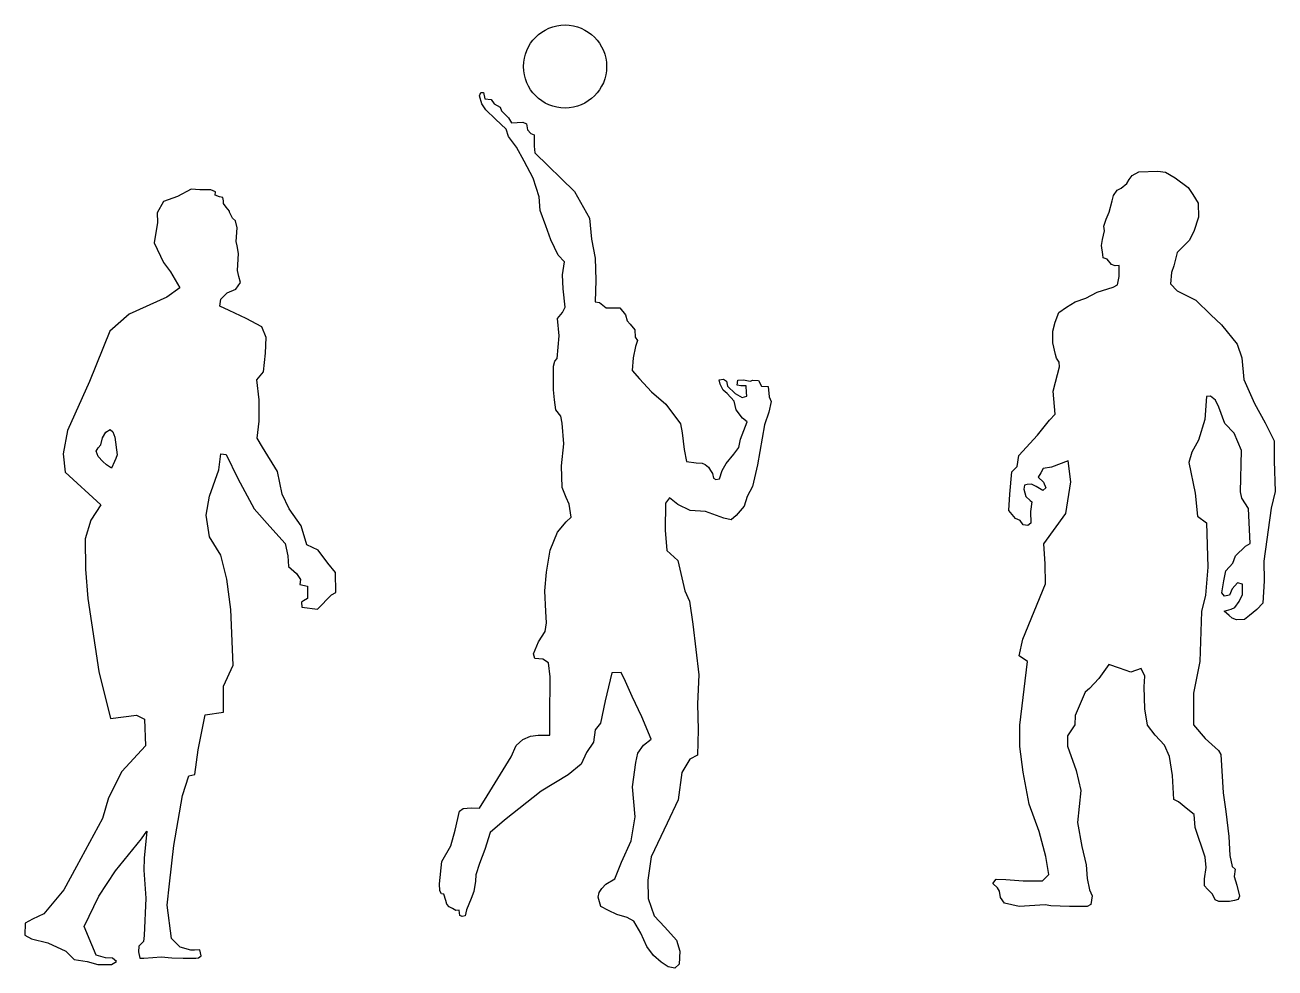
# Model space of a CAD drawing. Header units: millimetres. Extents: x 2.49 to 5.55, y 0.78 to 3.09.
import ezdxf

# ---------------------------------------------------------------- set-up
doc = ezdxf.new("R2010")
doc.units = ezdxf.units.MM

msp = doc.modelspace()

# ---------------------------------------------------------------- linework, layer by layer
for points in [[(3.6108, 2.9243), (3.6143, 2.9089), (3.6291, 2.9074), (3.6366, 2.8968), (3.6518, 2.8885), (3.6548, 2.8798), (3.6722, 2.8624), (3.6794, 2.8503), (3.7067, 2.8518), (3.7161, 2.8477), (3.7184, 2.8329), (3.726, 2.8239), (3.7347, 2.8208), (3.7343, 2.7931), (3.7365, 2.7767), (3.833, 2.6825), (3.8702, 2.6168), (3.8747, 2.566), (3.8835, 2.5189), (3.8857, 2.4652), (3.8835, 2.4127), (3.8942, 2.4108), (3.9107, 2.3976), (3.9437, 2.3976), (3.9575, 2.3809), (3.9618, 2.3662), (3.9695, 2.358), (3.9804, 2.3438), (3.9815, 2.3261), (3.9873, 2.3177), (3.9826, 2.3034), (3.977, 2.2756), (3.9745, 2.2447), (3.9918, 2.2238), (4.0214, 2.192), (4.0569, 2.1618), (4.0925, 2.1138), (4.0964, 2.0922), (4.1017, 2.0517), (4.107, 2.0218), (4.1303, 2.019), (4.1453, 2.0177), (4.1527, 2.0143), (4.1607, 2.0079), (4.166, 1.9996), (4.1709, 1.9928), (4.173, 1.9808), (4.1786, 1.9778), (4.1881, 1.9793), (4.1939, 2.0003), (4.204, 2.0174), (4.2229, 2.0402), (4.2352, 2.056), (4.2387, 2.0762), (4.2554, 2.1192), (4.2437, 2.1279), (4.2284, 2.1482), (4.2234, 2.1694), (4.2061, 2.1882), (4.1967, 2.1966), (4.1893, 2.2109), (4.1873, 2.2213), (4.1972, 2.2233), (4.2051, 2.2188), (4.2076, 2.2065), (4.2259, 2.1882), (4.2432, 2.1783), (4.2546, 2.1818), (4.2541, 2.1911), (4.2526, 2.207), (4.2397, 2.2074), (4.2308, 2.2089), (4.2328, 2.2208), (4.2462, 2.2213), (4.2631, 2.2188), (4.2689, 2.2208), (4.2833, 2.2203), (4.2907, 2.206), (4.3065, 2.2055), (4.3095, 2.1803), (4.3139, 2.1684), (4.3085, 2.1422), (4.2976, 2.1116), (4.2807, 2.0141), (4.2688, 1.9609), (4.255, 1.9364), (4.2477, 1.9125), (4.2288, 1.8896), (4.2159, 1.8794), (4.1985, 1.8835), (4.1534, 1.8995), (4.1164, 1.902), (4.0857, 1.9164), (4.0654, 1.9332), (4.0554, 1.92), (4.0547, 1.8543), (4.0589, 1.804), (4.086, 1.7802), (4.1027, 1.7056), (4.1146, 1.6801), (4.1225, 1.6242), (4.1369, 1.5004), (4.1343, 1.4296), (4.1357, 1.3653), (4.1343, 1.3038), (4.1155, 1.2936), (4.0957, 1.2617), (4.0865, 1.1941), (4.0595, 1.1373), (4.0209, 1.0551), (4.0126, 0.9983), (4.013, 0.9533), (4.0276, 0.9107), (4.0539, 0.8834), (4.0823, 0.851), (4.0904, 0.8247), (4.0894, 0.7923), (4.0782, 0.7832), (4.062, 0.7863), (4.0448, 0.7974), (4.0265, 0.8136), (4.0103, 0.8358), (3.9951, 0.8682), (3.9779, 0.8976), (3.9617, 0.9067), (3.9371, 0.9144), (3.9161, 0.9235), (3.8975, 0.9336), (3.8908, 0.9563), (3.8932, 0.9676), (3.9003, 0.9777), (3.9101, 0.9879), (3.9319, 1.0015), (3.9484, 1.0423), (3.9715, 1.0943), (3.9818, 1.1533), (3.9753, 1.2265), (3.983, 1.2855), (3.9882, 1.3086), (4.0023, 1.3278), (4.0203, 1.3432), (3.9976, 1.3978), (3.9741, 1.4475), (3.9578, 1.4836), (3.947, 1.5062), (3.9244, 1.5053), (3.9162, 1.4709), (3.9081, 1.4366), (3.8964, 1.3824), (3.8835, 1.366), (3.8799, 1.3353), (3.8627, 1.31), (3.8491, 1.282), (3.8175, 1.2558), (3.7515, 1.2161), (3.662, 1.1451), (3.6273, 1.1148), (3.6137, 1.0729), (3.6006, 1.0391), (3.592, 1.0109), (3.591, 0.9957), (3.587, 0.9705), (3.5804, 0.9534), (3.569, 0.9253), (3.5662, 0.9112), (3.5587, 0.9093), (3.5527, 0.912), (3.5511, 0.925), (3.5431, 0.924), (3.5347, 0.9284), (3.5271, 0.9332), (3.5211, 0.9391), (3.5183, 0.9483), (3.5133, 0.9638), (3.5081, 0.9643), (3.5041, 0.9718), (3.503, 0.9894), (3.5087, 1.0436), (3.5304, 1.0818), (3.5413, 1.1203), (3.5521, 1.1671), (3.5607, 1.1734), (3.5807, 1.1751), (3.6007, 1.1745), (3.6195, 1.2042), (3.6784, 1.2996), (3.6907, 1.327), (3.7066, 1.3422), (3.7254, 1.3502), (3.7442, 1.3524), (3.7732, 1.3524), (3.7725, 1.3957), (3.7739, 1.4957), (3.77, 1.5292), (3.7558, 1.5383), (3.7364, 1.5402), (3.7332, 1.5512), (3.7455, 1.5809), (3.7616, 1.6061), (3.7649, 1.6274), (3.7629, 1.6549), (3.7603, 1.7059), (3.7648, 1.751), (3.7739, 1.805), (3.7914, 1.8495), (3.8127, 1.8741), (3.825, 1.8857), (3.8198, 1.918), (3.8127, 1.9341), (3.803, 1.958), (3.8017, 2.0113), (3.8069, 2.0655), (3.803, 2.1159), (3.7998, 2.1327), (3.7875, 2.1482), (3.7843, 2.173), (3.7822, 2.1976), (3.7817, 2.215), (3.7822, 2.2411), (3.7815, 2.2548), (3.7853, 2.2671), (3.7908, 2.2737), (3.7956, 2.329), (3.792, 2.3714), (3.8039, 2.3861), (3.8104, 2.399), (3.8058, 2.4446), (3.804, 2.4787), (3.8086, 2.51), (3.7929, 2.5266), (3.7754, 2.5644), (3.7634, 2.5985), (3.7495, 2.6354), (3.7467, 2.6691), (3.7319, 2.7152), (3.7098, 2.7567), (3.6913, 2.7908), (3.672, 2.8166), (3.6664, 2.835), (3.6397, 2.859), (3.6166, 2.882), (3.6065, 2.8967), (3.6011, 2.9164), (3.6038, 2.9241)], [(5.213, 2.7307), (5.2599, 2.7321), (5.2787, 2.7293), (5.3017, 2.7157), (5.3341, 2.6918), (5.3449, 2.6749), (5.358, 2.6538), (5.359, 2.6194), (5.3473, 2.5843), (5.3365, 2.5622), (5.3069, 2.5331), (5.2989, 2.5005), (5.2933, 2.4841), (5.2909, 2.4565), (5.3069, 2.4391), (5.3523, 2.4163), (5.3895, 2.3808), (5.4149, 2.3563), (5.4538, 2.3091), (5.4649, 2.2755), (5.4699, 2.2223), (5.4961, 2.164), (5.5224, 2.1167), (5.5443, 2.0728), (5.5444, 2.0235), (5.5461, 1.9484), (5.5368, 1.9079), (5.5191, 1.7783), (5.5199, 1.7302), (5.5165, 1.6753), (5.5013, 1.6601), (5.4836, 1.6457), (5.4717, 1.6356), (5.4523, 1.6348), (5.4413, 1.639), (5.4337, 1.6457), (5.4219, 1.6559), (5.4388, 1.6609), (5.4481, 1.6652), (5.4582, 1.6795), (5.4667, 1.6964), (5.4667, 1.7217), (5.4548, 1.7251), (5.4413, 1.7108), (5.4346, 1.6947), (5.4227, 1.693), (5.416, 1.7006), (5.421, 1.7302), (5.4261, 1.7547), (5.443, 1.7733), (5.4498, 1.791), (5.4743, 1.8146), (5.4853, 1.8214), (5.481, 1.9067), (5.465, 1.932), (5.4621, 1.9479), (5.4642, 2.0485), (5.446, 2.0914), (5.4235, 2.1149), (5.4085, 2.1545), (5.4002, 2.1719), (5.3885, 2.1814), (5.3784, 2.1809), (5.3747, 2.1249), (5.3593, 2.0743), (5.3431, 2.0446), (5.3354, 2.0198), (5.3507, 1.9443), (5.3565, 1.8879), (5.3785, 1.8717), (5.3819, 1.7638), (5.3759, 1.6947), (5.3662, 1.6547), (5.3625, 1.5331), (5.3467, 1.4556), (5.3472, 1.3782), (5.3752, 1.3441), (5.4081, 1.3149), (5.4139, 1.3052), (5.4191, 1.2118), (5.4259, 1.1663), (5.4328, 1.1052), (5.4354, 1.058), (5.4414, 1.0314), (5.4491, 1.0246), (5.4465, 1.0074), (5.4528, 0.9859), (5.4592, 0.9587), (5.4558, 0.9506), (5.4473, 0.9481), (5.4345, 0.9459), (5.4213, 0.9455), (5.4086, 0.9459), (5.4001, 0.9502), (5.3935, 0.9635), (5.3809, 0.9757), (5.374, 0.9838), (5.3734, 1.0014), (5.3779, 1.0291), (5.3752, 1.0539), (5.351, 1.1271), (5.3482, 1.1588), (5.3326, 1.1705), (5.3103, 1.1899), (5.2986, 1.1957), (5.2957, 1.2539), (5.2879, 1.3005), (5.2763, 1.3286), (5.253, 1.3529), (5.2345, 1.3771), (5.2277, 1.4173), (5.2258, 1.4707), (5.2277, 1.4969), (5.2185, 1.5157), (5.1939, 1.5071), (5.1655, 1.5169), (5.1397, 1.5256), (5.1151, 1.4911), (5.0929, 1.4665), (5.0823, 1.4579), (5.0671, 1.4232), (5.0573, 1.4007), (5.0567, 1.3781), (5.0384, 1.3507), (5.039, 1.3257), (5.0597, 1.2659), (5.0717, 1.2171), (5.0635, 1.1388), (5.0739, 1.0803), (5.0842, 1.0356), (5.0864, 1.0024), (5.0929, 0.9742), (5.0989, 0.96), (5.0957, 0.9388), (5.0869, 0.9334), (5.0434, 0.9334), (4.9979, 0.9352), (4.9841, 0.9379), (4.9203, 0.9334), (4.8844, 0.9414), (4.8745, 0.9553), (4.8722, 0.9715), (4.8679, 0.9792), (4.8564, 0.9898), (4.864, 1.0005), (4.8876, 0.9999), (4.9304, 0.9961), (4.9774, 0.9965), (4.9929, 1.0116), (4.9861, 1.0559), (4.9696, 1.1173), (4.9447, 1.1839), (4.9307, 1.2622), (4.9223, 1.3251), (4.9223, 1.3769), (4.9405, 1.5328), (4.9209, 1.5467), (4.9293, 1.5873), (4.9853, 1.723), (4.9839, 1.7719), (4.9807, 1.8207), (5.0343, 1.8947), (5.0469, 1.9719), (5.0406, 2.0239), (4.9996, 2.0081), (4.9791, 2.005), (4.9731, 1.9942), (4.9673, 1.9838), (4.9801, 1.971), (4.9859, 1.9575), (4.9785, 1.9513), (4.9619, 1.9609), (4.951, 1.9664), (4.9398, 1.9656), (4.9336, 1.9637), (4.9317, 1.954), (4.9367, 1.9366), (4.9475, 1.9265), (4.9514, 1.9237), (4.9479, 1.8997), (4.9494, 1.871), (4.9413, 1.8652), (4.9301, 1.8668), (4.9227, 1.8776), (4.9115, 1.8823), (4.9037, 1.8923), (4.8956, 1.9024), (4.8975, 1.9422), (4.9022, 1.9967), (4.9157, 2.0098), (4.9196, 2.0368), (4.9652, 2.0862), (4.9943, 2.123), (5.0084, 2.1379), (5.0036, 2.1939), (5.0092, 2.216), (5.0191, 2.2535), (5.0185, 2.2646), (5.0119, 2.2745), (5.0092, 2.2839), (5.0031, 2.3124), (5.0031, 2.3405), (5.0086, 2.3626), (5.0175, 2.3864), (5.0362, 2.3991), (5.0578, 2.4123), (5.0838, 2.4217), (5.1114, 2.4361), (5.1507, 2.4482), (5.1612, 2.4543), (5.1648, 2.4741), (5.1648, 2.5017), (5.1549, 2.5003), (5.1462, 2.504), (5.1355, 2.5166), (5.1256, 2.5199), (5.1253, 2.5281), (5.1215, 2.5498), (5.124, 2.5647), (5.129, 2.586), (5.1275, 2.5974), (5.1329, 2.6147), (5.1404, 2.6316), (5.1483, 2.6598), (5.1513, 2.6722), (5.1602, 2.6856), (5.1701, 2.6905), (5.1835, 2.7019), (5.1895, 2.7118), (5.1969, 2.7217)], [(2.8962, 2.6879), (2.8622, 2.6698), (2.8282, 2.6576), (2.8124, 2.6297), (2.8136, 2.6067), (2.8052, 2.557), (2.8282, 2.5085), (2.8452, 2.4854), (2.8683, 2.4466), (2.8367, 2.4236), (2.7445, 2.3824), (2.6971, 2.3411), (2.6472, 2.218), (2.5938, 2.0979), (2.5829, 2.0409), (2.5876, 1.9955), (2.6751, 1.9161), (2.6508, 1.8788), (2.6363, 1.8327), (2.6375, 1.7588), (2.6435, 1.6872), (2.6703, 1.5084), (2.6982, 1.3932), (2.7625, 1.4017), (2.7819, 1.392), (2.7844, 1.3265), (2.7261, 1.264), (2.6933, 1.1997), (2.6788, 1.1488), (2.6156, 1.0312), (2.5841, 0.9742), (2.5356, 0.9159), (2.5078, 0.903), (2.4902, 0.8929), (2.4895, 0.8638), (2.5051, 0.8543), (2.5451, 0.8448), (2.5891, 0.8245), (2.6101, 0.8042), (2.6419, 0.7995), (2.6677, 0.7914), (2.7009, 0.7921), (2.7131, 0.7995), (2.7036, 0.8069), (2.6866, 0.8083), (2.6636, 0.8144), (2.6528, 0.8401), (2.6345, 0.8848), (2.6697, 0.9585), (2.7112, 1.0206), (2.7742, 1.0995), (2.7878, 1.118), (2.781, 1.052), (2.78, 1.0228), (2.7846, 0.9541), (2.7807, 0.8626), (2.7793, 0.8482), (2.7678, 0.8368), (2.7673, 0.8231), (2.7704, 0.807), (2.7802, 0.807), (2.8024, 0.8089), (2.8223, 0.8108), (2.8489, 0.8082), (2.876, 0.8069), (2.8957, 0.8072), (2.9069, 0.8072), (2.9136, 0.808), (2.9202, 0.8133), (2.9174, 0.8274), (2.9042, 0.8265), (2.895, 0.8268), (2.8686, 0.8343), (2.8479, 0.8551), (2.8371, 0.9369), (2.8428, 0.9893), (2.8538, 1.0827), (2.8748, 1.205), (2.8902, 1.2533), (2.9045, 1.2566), (2.9133, 1.317), (2.9298, 1.4027), (2.9752, 1.4086), (2.9752, 1.4728), (2.9984, 1.5238), (2.993, 1.6598), (2.983, 1.7341), (2.9682, 1.7928), (2.9409, 1.8373), (2.9323, 1.8905), (2.9409, 1.9375), (2.9634, 2.0015), (2.9682, 2.0408), (2.9813, 2.0394), (3.0097, 1.9801), (3.0498, 1.9062), (3.0878, 1.8627), (3.1259, 1.821), (3.1321, 1.7913), (3.1335, 1.7651), (3.1535, 1.7478), (3.1633, 1.7336), (3.1612, 1.7212), (3.1806, 1.7171), (3.1799, 1.6867), (3.1709, 1.6812), (3.1654, 1.6777), (3.1668, 1.666), (3.2048, 1.6605), (3.2393, 1.6957), (3.2497, 1.7012), (3.249, 1.7502), (3.2303, 1.7737), (3.2061, 1.8054), (3.1785, 1.8179), (3.1646, 1.8645), (3.1356, 1.9059), (3.1183, 1.9418), (3.1066, 1.9977), (3.0705, 2.0568), (3.0574, 2.0789), (3.0624, 2.1205), (3.0624, 2.1726), (3.0562, 2.2216), (3.0725, 2.241), (3.0772, 2.2872), (3.0795, 2.3253), (3.0686, 2.3517), (3.0305, 2.372), (2.9885, 2.3914), (2.9659, 2.4015), (2.9682, 2.4186), (2.9838, 2.4341), (3.0048, 2.4435), (3.0164, 2.4595), (3.0124, 2.4741), (3.0092, 2.4893), (3.0117, 2.5306), (3.0086, 2.5491), (3.0055, 2.5596), (3.0086, 2.5938), (3.0043, 2.6104), (2.9968, 2.6172), (2.9894, 2.6314), (2.9894, 2.6344), (2.9814, 2.6437), (2.9753, 2.6529), (2.9753, 2.6597), (2.9734, 2.6677), (2.9648, 2.6689), (2.9549, 2.6733), (2.9555, 2.6813), (2.9438, 2.6862), (2.9339, 2.6862), (2.9167, 2.6862), (2.9062, 2.6874)], [(2.6976, 2.1002), (2.7046, 2.0943), (2.7092, 2.0813), (2.7148, 2.0381), (2.712, 2.029), (2.7085, 2.0223), (2.701, 2.0058), (2.6887, 2.0142), (2.68, 2.0216), (2.6685, 2.0339), (2.6632, 2.0476), (2.6685, 2.055), (2.6748, 2.0623), (2.6793, 2.0799), (2.6874, 2.0936)]]:
    msp.add_lwpolyline(points, close=True)
msp.add_circle((3.8101, 2.9879), 0.1016)

doc.saveas('drawing.dxf')
